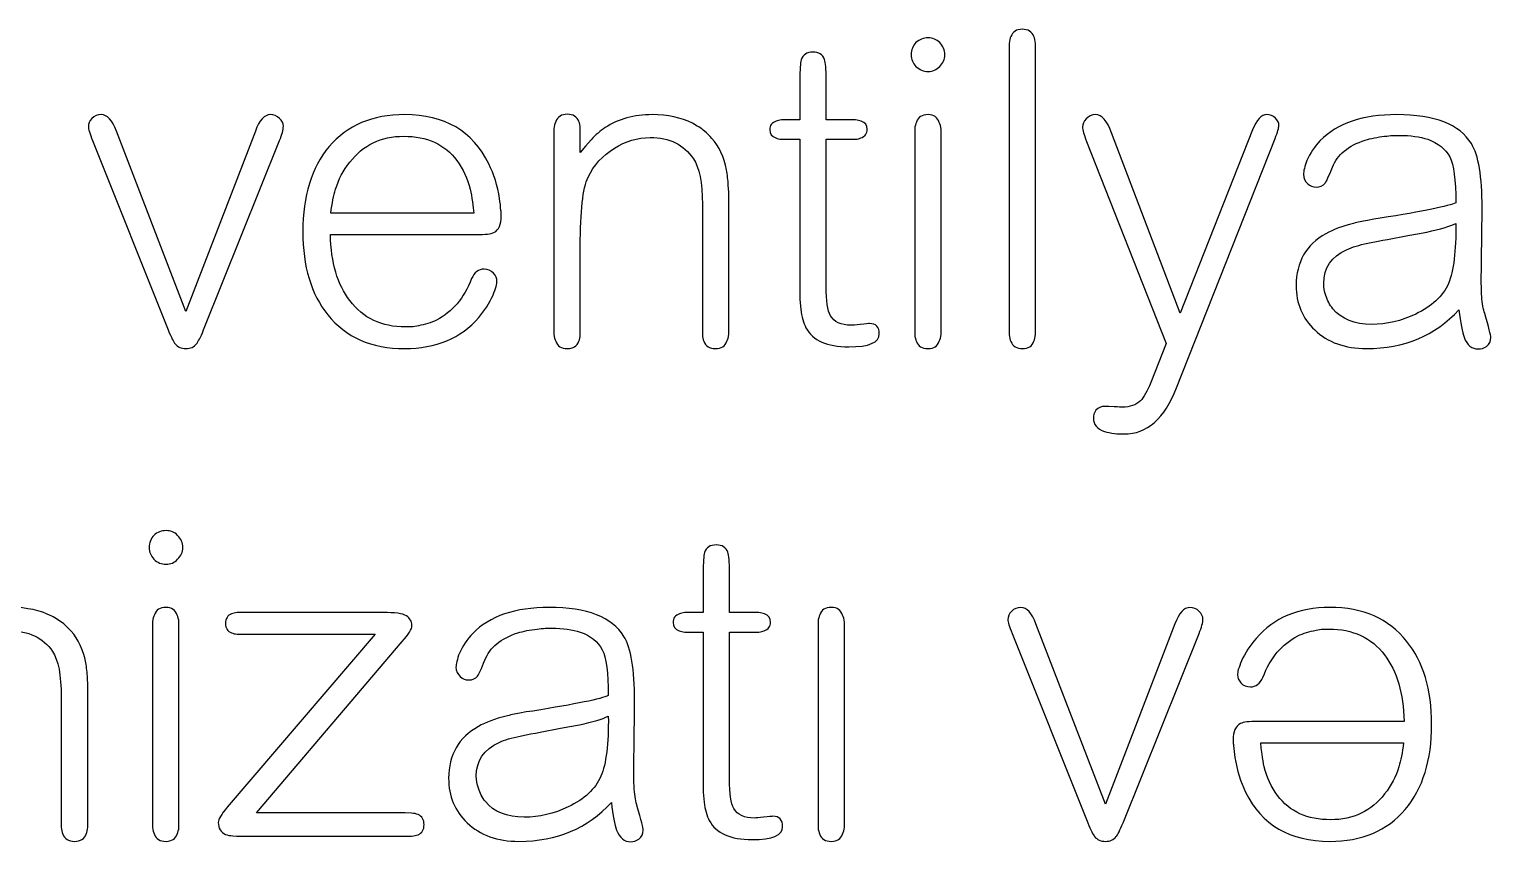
# Model space of a CAD drawing. Header units: centimetres. Extents: x -18.6 to 18.8, y -13 to 11.8.
# Drawn here: x 3.718 to 5.239, y 5.217 to 6.062 of the extents above; entities that cross this region are included whole.
import ezdxf

# ---------------------------------------------------------------- set-up
doc = ezdxf.new("R2010")
doc.units = ezdxf.units.CM
doc.header["$MEASUREMENT"] = 0
doc.layers.add('Layer 1', color=7, linetype='Continuous')

msp = doc.modelspace()

# ---------------------------------------------------------------- linework, layer by layer
at = {"layer": 'Layer 1', "color": 250}
for points, knots in [([(4.6708, 6.03592), (4.6708, 6.03113), (4.669, 6.02709), (4.66541, 6.0238), (4.66212, 6.02021), (4.65808, 6.01841), (4.65329, 6.01841), (4.64851, 6.01841), (4.64432, 6.02021), (4.64073, 6.0238), (4.63743, 6.02709), (4.63579, 6.03113), (4.63579, 6.03592), (4.63579, 6.041), (4.63743, 6.04519), (4.64073, 6.04849), (4.64432, 6.05178), (4.64851, 6.05342), (4.65329, 6.05342), (4.65808, 6.05342), (4.66212, 6.05178), (4.66541, 6.04849), (4.669, 6.04489), (4.6708, 6.04071), (4.6708, 6.03592)], [0, 0, 0, 0, 0.125, 0.125, 0.125, 0.25, 0.25, 0.25, 0.375, 0.375, 0.375, 0.5, 0.5, 0.5, 0.625, 0.625, 0.625, 0.75, 0.75, 0.75, 0.875, 0.875, 0.875, 1, 1, 1, 1]), ([(4.76506, 5.74506), (4.76476, 5.74206), (4.76416, 5.73967), (4.76326, 5.73787), (4.76147, 5.73279), (4.75758, 5.73024), (4.75159, 5.73024), (4.74531, 5.73024), (4.74127, 5.73264), (4.73948, 5.73743), (4.73858, 5.73952), (4.73798, 5.74191), (4.73768, 5.74461), (4.73768, 5.74461), (4.73768, 6.04759), (4.73768, 6.04759), (4.73798, 6.05058), (4.73858, 6.05297), (4.73948, 6.05477), (4.74127, 6.05986), (4.74516, 6.0624), (4.75115, 6.0624), (4.75743, 6.0624), (4.76147, 6.05986), (4.76326, 6.05477), (4.76416, 6.05297), (4.76476, 6.05058), (4.76506, 6.04759), (4.76506, 6.04759), (4.76506, 5.74506), (4.76506, 5.74506)], [0, 0, 0, 0, 0.1, 0.1, 0.1, 0.2, 0.2, 0.2, 0.3, 0.3, 0.3, 0.4, 0.4, 0.4, 0.5, 0.5, 0.5, 0.6, 0.6, 0.6, 0.7, 0.7, 0.7, 0.8, 0.8, 0.8, 0.9, 0.9, 0.9, 1, 1, 1, 1]), ([(4.54736, 5.96814), (4.54736, 5.96814), (4.57789, 5.96814), (4.57789, 5.96814), (4.57998, 5.96784), (4.58193, 5.96739), (4.58372, 5.96679), (4.58791, 5.9653), (4.59, 5.96245), (4.59, 5.95826), (4.59, 5.95378), (4.58776, 5.95078), (4.58327, 5.94929), (4.58178, 5.94869), (4.57998, 5.94824), (4.57789, 5.94794), (4.57789, 5.94794), (4.54736, 5.94794), (4.54736, 5.94794), (4.54736, 5.94794), (4.54736, 5.79488), (4.54736, 5.79488), (4.54736, 5.77992), (4.54886, 5.76974), (4.55185, 5.76436), (4.55544, 5.75777), (4.56262, 5.75448), (4.5734, 5.75448), (4.57459, 5.75448), (4.57774, 5.75478), (4.58282, 5.75538), (4.58821, 5.75598), (4.59135, 5.75628), (4.59225, 5.75628), (4.59913, 5.75628), (4.60257, 5.75269), (4.60257, 5.7455), (4.60257, 5.73653), (4.59195, 5.73204), (4.5707, 5.73204), (4.54826, 5.73204), (4.53345, 5.73862), (4.52627, 5.75179), (4.52357, 5.75688), (4.52178, 5.76331), (4.52088, 5.77109), (4.52088, 5.77109), (4.51998, 5.78141), (4.51998, 5.78141), (4.51998, 5.78141), (4.51998, 5.94794), (4.51998, 5.94794), (4.51998, 5.94794), (4.50068, 5.94794), (4.50068, 5.94794), (4.49859, 5.94824), (4.49664, 5.94869), (4.49485, 5.94929), (4.49066, 5.95078), (4.48856, 5.95363), (4.48856, 5.95782), (4.48856, 5.9623), (4.49081, 5.9653), (4.4953, 5.96679), (4.49679, 5.96739), (4.49859, 5.96784), (4.50068, 5.96814), (4.50068, 5.96814), (4.51998, 5.96814), (4.51998, 5.96814), (4.51998, 5.96814), (4.51998, 6.00943), (4.51998, 6.00943), (4.51998, 6.02051), (4.52043, 6.02754), (4.52133, 6.03053), (4.52312, 6.03592), (4.52716, 6.03861), (4.53345, 6.03861), (4.53973, 6.03861), (4.54377, 6.03607), (4.54557, 6.03098), (4.54676, 6.02769), (4.54736, 6.02096), (4.54736, 6.01078), (4.54736, 6.01078), (4.54736, 5.96814), (4.54736, 5.96814)], [0, 0, 0, 0, 0.0344828, 0.0344828, 0.0344828, 0.0689655, 0.0689655, 0.0689655, 0.1034483, 0.1034483, 0.1034483, 0.137931, 0.137931, 0.137931, 0.1724138, 0.1724138, 0.1724138, 0.2068966, 0.2068966, 0.2068966, 0.2413793, 0.2413793, 0.2413793, 0.2758621, 0.2758621, 0.2758621, 0.3103448, 0.3103448, 0.3103448, 0.3448276, 0.3448276, 0.3448276, 0.3793103, 0.3793103, 0.3793103, 0.4137931, 0.4137931, 0.4137931, 0.4482759, 0.4482759, 0.4482759, 0.4827586, 0.4827586, 0.4827586, 0.5172414, 0.5172414, 0.5172414, 0.5517241, 0.5517241, 0.5517241, 0.5862069, 0.5862069, 0.5862069, 0.6206897, 0.6206897, 0.6206897, 0.6551724, 0.6551724, 0.6551724, 0.6896552, 0.6896552, 0.6896552, 0.7241379, 0.7241379, 0.7241379, 0.7586207, 0.7586207, 0.7586207, 0.7931034, 0.7931034, 0.7931034, 0.8275862, 0.8275862, 0.8275862, 0.862069, 0.862069, 0.862069, 0.8965517, 0.8965517, 0.8965517, 0.9310345, 0.9310345, 0.9310345, 0.9655172, 0.9655172, 0.9655172, 1, 1, 1, 1]), ([(3.95352, 5.95647), (3.95771, 5.96784), (3.96295, 5.97353), (3.96923, 5.97353), (3.97282, 5.97353), (3.97596, 5.97218), (3.97866, 5.96949), (3.98135, 5.96709), (3.9827, 5.9644), (3.9827, 5.96141), (3.9827, 5.95782), (3.98135, 5.95288), (3.97866, 5.94659), (3.97866, 5.94659), (3.89966, 5.74954), (3.89966, 5.74954), (3.89637, 5.74176), (3.89397, 5.73698), (3.89248, 5.73518), (3.88978, 5.73189), (3.88604, 5.73024), (3.88125, 5.73024), (3.87647, 5.73024), (3.87273, 5.73189), (3.87003, 5.73518), (3.86854, 5.73698), (3.86614, 5.74176), (3.86285, 5.74954), (3.86285, 5.74954), (3.7843, 5.94659), (3.7843, 5.94659), (3.78131, 5.95378), (3.77981, 5.95856), (3.77981, 5.96096), (3.77981, 5.96395), (3.78101, 5.96679), (3.7834, 5.96949), (3.7861, 5.97218), (3.78939, 5.97353), (3.79328, 5.97353), (3.79956, 5.97353), (3.8048, 5.96784), (3.80899, 5.95647), (3.80899, 5.95647), (3.88125, 5.76885), (3.88125, 5.76885), (3.88125, 5.76885), (3.95352, 5.95647), (3.95352, 5.95647)], [0, 0, 0, 0, 0.0625, 0.0625, 0.0625, 0.125, 0.125, 0.125, 0.1875, 0.1875, 0.1875, 0.25, 0.25, 0.25, 0.3125, 0.3125, 0.3125, 0.375, 0.375, 0.375, 0.4375, 0.4375, 0.4375, 0.5, 0.5, 0.5, 0.5625, 0.5625, 0.5625, 0.625, 0.625, 0.625, 0.6875, 0.6875, 0.6875, 0.75, 0.75, 0.75, 0.8125, 0.8125, 0.8125, 0.875, 0.875, 0.875, 0.9375, 0.9375, 0.9375, 1, 1, 1, 1]), ([(4.03162, 5.84874), (4.03222, 5.81972), (4.03896, 5.79682), (4.05182, 5.78007), (4.06559, 5.76181), (4.08489, 5.75269), (4.10973, 5.75269), (4.10973, 5.75269), (4.11556, 5.75269), (4.11556, 5.75269), (4.11825, 5.75299), (4.1208, 5.75343), (4.12319, 5.75403), (4.13007, 5.75523), (4.13636, 5.75718), (4.14204, 5.75987), (4.1585, 5.76825), (4.17062, 5.78261), (4.1784, 5.80296), (4.18139, 5.80954), (4.18573, 5.81283), (4.19142, 5.81283), (4.19531, 5.81283), (4.1986, 5.81149), (4.20129, 5.80879), (4.20369, 5.8061), (4.20488, 5.80326), (4.20488, 5.80027), (4.20488, 5.79907), (4.20459, 5.79727), (4.20399, 5.79488), (4.20309, 5.79219), (4.20204, 5.78919), (4.20084, 5.7859), (4.19695, 5.77752), (4.19202, 5.76974), (4.18603, 5.76256), (4.16718, 5.74102), (4.14145, 5.73024), (4.10883, 5.73024), (4.07412, 5.73024), (4.04748, 5.74191), (4.02893, 5.76525), (4.01158, 5.7868), (4.0029, 5.81568), (4.0029, 5.85188), (4.0029, 5.88899), (4.01202, 5.91847), (4.03028, 5.94031), (4.04913, 5.96245), (4.07531, 5.97353), (4.10883, 5.97353), (4.15042, 5.97353), (4.1796, 5.95647), (4.19636, 5.92236), (4.20174, 5.91158), (4.20548, 5.89961), (4.20758, 5.88645), (4.20818, 5.88196), (4.20863, 5.87777), (4.20892, 5.87388), (4.20922, 5.87238), (4.20937, 5.87104), (4.20937, 5.86984), (4.20937, 5.86984), (4.20937, 5.86804), (4.20937, 5.86804), (4.20937, 5.85937), (4.20683, 5.85368), (4.20174, 5.85099), (4.19875, 5.84949), (4.19277, 5.84874), (4.18379, 5.84874), (4.18379, 5.84874), (4.03162, 5.84874), (4.03162, 5.84874)], [0, 0, 0, 0, 0.04, 0.04, 0.04, 0.08, 0.08, 0.08, 0.12, 0.12, 0.12, 0.16, 0.16, 0.16, 0.2, 0.2, 0.2, 0.24, 0.24, 0.24, 0.28, 0.28, 0.28, 0.32, 0.32, 0.32, 0.36, 0.36, 0.36, 0.4, 0.4, 0.4, 0.44, 0.44, 0.44, 0.48, 0.48, 0.48, 0.52, 0.52, 0.52, 0.56, 0.56, 0.56, 0.6, 0.6, 0.6, 0.64, 0.64, 0.64, 0.68, 0.68, 0.68, 0.72, 0.72, 0.72, 0.76, 0.76, 0.76, 0.8, 0.8, 0.8, 0.84, 0.84, 0.84, 0.88, 0.88, 0.88, 0.92, 0.92, 0.92, 0.96, 0.96, 0.96, 1, 1, 1, 1]), ([(4.44592, 5.74506), (4.44562, 5.74206), (4.44502, 5.73967), (4.44413, 5.73787), (4.44233, 5.73279), (4.43829, 5.73024), (4.43201, 5.73024), (4.42602, 5.73024), (4.42198, 5.73279), (4.41989, 5.73787), (4.41929, 5.73967), (4.41884, 5.74206), (4.41854, 5.74506), (4.41854, 5.74506), (4.41854, 5.88016), (4.41854, 5.88016), (4.41854, 5.90291), (4.4154, 5.91876), (4.40912, 5.92774), (4.39924, 5.9424), (4.38428, 5.94974), (4.36423, 5.94974), (4.35106, 5.94974), (4.33864, 5.946), (4.32697, 5.93851), (4.3147, 5.93103), (4.30558, 5.92101), (4.29959, 5.90844), (4.29421, 5.89707), (4.29151, 5.87313), (4.29151, 5.83662), (4.29151, 5.83662), (4.29151, 5.74506), (4.29151, 5.74506), (4.29121, 5.74206), (4.29077, 5.73967), (4.29017, 5.73787), (4.28807, 5.73279), (4.28403, 5.73024), (4.27805, 5.73024), (4.27176, 5.73024), (4.26772, 5.73279), (4.26593, 5.73787), (4.26503, 5.73967), (4.26443, 5.74206), (4.26413, 5.74506), (4.26413, 5.74506), (4.26413, 5.95871), (4.26413, 5.95871), (4.26443, 5.96171), (4.26503, 5.96425), (4.26593, 5.96634), (4.26802, 5.97143), (4.27206, 5.97397), (4.27805, 5.97397), (4.28403, 5.97397), (4.28807, 5.97143), (4.29017, 5.96634), (4.29077, 5.96455), (4.29121, 5.96215), (4.29151, 5.95916), (4.29151, 5.95916), (4.29151, 5.93403), (4.29151, 5.93403), (4.29151, 5.93403), (4.2969, 5.94076), (4.2969, 5.94076), (4.2969, 5.94076), (4.30274, 5.94749), (4.30274, 5.94749), (4.30752, 5.95258), (4.31246, 5.95677), (4.31755, 5.96006), (4.33101, 5.96904), (4.34732, 5.97353), (4.36647, 5.97353), (4.38233, 5.97353), (4.39625, 5.97053), (4.40822, 5.96455), (4.41271, 5.96215), (4.4169, 5.95946), (4.42079, 5.95647), (4.42348, 5.95408), (4.42602, 5.95153), (4.42842, 5.94884), (4.4359, 5.94046), (4.44098, 5.92954), (4.44368, 5.91607), (4.44458, 5.91098), (4.44517, 5.9056), (4.44547, 5.89991), (4.44547, 5.89991), (4.44592, 5.89318), (4.44592, 5.89318), (4.44592, 5.89318), (4.44592, 5.74506), (4.44592, 5.74506)], [0, 0, 0, 0, 0.03125, 0.03125, 0.03125, 0.0625, 0.0625, 0.0625, 0.09375, 0.09375, 0.09375, 0.125, 0.125, 0.125, 0.15625, 0.15625, 0.15625, 0.1875, 0.1875, 0.1875, 0.21875, 0.21875, 0.21875, 0.25, 0.25, 0.25, 0.28125, 0.28125, 0.28125, 0.3125, 0.3125, 0.3125, 0.34375, 0.34375, 0.34375, 0.375, 0.375, 0.375, 0.40625, 0.40625, 0.40625, 0.4375, 0.4375, 0.4375, 0.46875, 0.46875, 0.46875, 0.5, 0.5, 0.5, 0.53125, 0.53125, 0.53125, 0.5625, 0.5625, 0.5625, 0.59375, 0.59375, 0.59375, 0.625, 0.625, 0.625, 0.65625, 0.65625, 0.65625, 0.6875, 0.6875, 0.6875, 0.71875, 0.71875, 0.71875, 0.75, 0.75, 0.75, 0.78125, 0.78125, 0.78125, 0.8125, 0.8125, 0.8125, 0.84375, 0.84375, 0.84375, 0.875, 0.875, 0.875, 0.90625, 0.90625, 0.90625, 0.9375, 0.9375, 0.9375, 0.96875, 0.96875, 0.96875, 1, 1, 1, 1]), ([(4.66676, 5.74506), (4.66646, 5.74206), (4.66586, 5.73967), (4.66496, 5.73787), (4.66317, 5.73279), (4.65928, 5.73024), (4.65329, 5.73024), (4.64701, 5.73024), (4.64297, 5.73264), (4.64118, 5.73743), (4.64028, 5.73952), (4.63968, 5.74191), (4.63938, 5.74461), (4.63938, 5.74461), (4.63938, 5.95871), (4.63938, 5.95871), (4.63968, 5.96171), (4.64028, 5.9641), (4.64118, 5.9659), (4.64297, 5.97098), (4.64701, 5.97353), (4.65329, 5.97353), (4.65928, 5.97353), (4.66317, 5.97083), (4.66496, 5.96545), (4.66586, 5.96365), (4.66646, 5.96126), (4.66676, 5.95826), (4.66676, 5.95826), (4.66676, 5.74506), (4.66676, 5.74506)], [0, 0, 0, 0, 0.1, 0.1, 0.1, 0.2, 0.2, 0.2, 0.3, 0.3, 0.3, 0.4, 0.4, 0.4, 0.5, 0.5, 0.5, 0.6, 0.6, 0.6, 0.7, 0.7, 0.7, 0.8, 0.8, 0.8, 0.9, 0.9, 0.9, 1, 1, 1, 1]), ([(4.99084, 5.95782), (4.99503, 5.96829), (4.99997, 5.97353), (5.00565, 5.97353), (5.00894, 5.97353), (5.01194, 5.97233), (5.01463, 5.96993), (5.01702, 5.96754), (5.01822, 5.965), (5.01822, 5.9623), (5.01822, 5.95991), (5.01687, 5.95542), (5.01418, 5.94884), (5.01418, 5.94884), (4.91184, 5.6894), (4.91184, 5.6894), (4.89927, 5.65738), (4.88102, 5.64137), (4.85708, 5.64137), (4.85349, 5.64137), (4.8502, 5.64152), (4.8472, 5.64182), (4.84331, 5.64242), (4.83987, 5.64316), (4.83688, 5.64406), (4.8291, 5.64676), (4.82521, 5.65124), (4.82521, 5.65753), (4.82521, 5.66082), (4.82611, 5.66366), (4.8279, 5.66606), (4.8303, 5.66875), (4.83344, 5.6701), (4.83733, 5.6701), (4.83733, 5.6701), (4.84137, 5.6701), (4.84137, 5.6701), (4.84137, 5.6701), (4.84675, 5.66965), (4.84675, 5.66965), (4.85154, 5.66935), (4.85439, 5.6692), (4.85528, 5.6692), (4.86336, 5.6692), (4.86965, 5.67144), (4.87414, 5.67593), (4.87773, 5.67952), (4.88132, 5.68581), (4.88491, 5.69478), (4.88491, 5.69478), (4.90107, 5.73563), (4.90107, 5.73563), (4.90107, 5.73563), (4.81803, 5.9457), (4.81803, 5.9457), (4.81533, 5.95288), (4.81399, 5.95782), (4.81399, 5.96051), (4.81399, 5.9638), (4.81519, 5.96664), (4.81758, 5.96904), (4.82027, 5.97203), (4.82356, 5.97353), (4.82745, 5.97353), (4.83404, 5.97353), (4.83957, 5.96724), (4.84406, 5.95467), (4.84406, 5.95467), (4.91543, 5.76705), (4.91543, 5.76705), (4.91543, 5.76705), (4.99084, 5.95782), (4.99084, 5.95782)], [0, 0, 0, 0, 0.0416667, 0.0416667, 0.0416667, 0.0833333, 0.0833333, 0.0833333, 0.125, 0.125, 0.125, 0.1666667, 0.1666667, 0.1666667, 0.2083333, 0.2083333, 0.2083333, 0.25, 0.25, 0.25, 0.2916667, 0.2916667, 0.2916667, 0.3333333, 0.3333333, 0.3333333, 0.375, 0.375, 0.375, 0.4166667, 0.4166667, 0.4166667, 0.4583333, 0.4583333, 0.4583333, 0.5, 0.5, 0.5, 0.5416667, 0.5416667, 0.5416667, 0.5833333, 0.5833333, 0.5833333, 0.625, 0.625, 0.625, 0.6666667, 0.6666667, 0.6666667, 0.7083333, 0.7083333, 0.7083333, 0.75, 0.75, 0.75, 0.7916667, 0.7916667, 0.7916667, 0.8333333, 0.8333333, 0.8333333, 0.875, 0.875, 0.875, 0.9166667, 0.9166667, 0.9166667, 0.9583333, 0.9583333, 0.9583333, 1, 1, 1, 1]), ([(5.20226, 5.88196), (5.20226, 5.9056), (5.20016, 5.92146), (5.19597, 5.92954), (5.19148, 5.93792), (5.18385, 5.94405), (5.17308, 5.94794), (5.165, 5.95063), (5.15513, 5.95198), (5.14346, 5.95198), (5.14346, 5.95198), (5.13672, 5.95198), (5.13672, 5.95198), (5.13403, 5.95168), (5.13119, 5.95138), (5.12819, 5.95108), (5.12071, 5.95019), (5.11398, 5.94884), (5.108, 5.94704), (5.09034, 5.94136), (5.07897, 5.93193), (5.07388, 5.91876), (5.07029, 5.90979), (5.06775, 5.90425), (5.06625, 5.90216), (5.06416, 5.89946), (5.06101, 5.89812), (5.05683, 5.89812), (5.05353, 5.89812), (5.05069, 5.89931), (5.0483, 5.90171), (5.0453, 5.9041), (5.04381, 5.90739), (5.04381, 5.91158), (5.04381, 5.91308), (5.04411, 5.91502), (5.04471, 5.91742), (5.0453, 5.92011), (5.0462, 5.92295), (5.0474, 5.92595), (5.05069, 5.93343), (5.05533, 5.94031), (5.06131, 5.94659), (5.07897, 5.96455), (5.10545, 5.97353), (5.14076, 5.97353), (5.18026, 5.97353), (5.20615, 5.9635), (5.21841, 5.94345), (5.2259, 5.93148), (5.22964, 5.90919), (5.22964, 5.87657), (5.22964, 5.87268), (5.22949, 5.86026), (5.22919, 5.83932), (5.22889, 5.81837), (5.22874, 5.8061), (5.22874, 5.80251), (5.22874, 5.79563), (5.22889, 5.78964), (5.22919, 5.78456), (5.22979, 5.77707), (5.23083, 5.77109), (5.23233, 5.7666), (5.23652, 5.75224), (5.23861, 5.74401), (5.23861, 5.74191), (5.23861, 5.73802), (5.23712, 5.73488), (5.23412, 5.73249), (5.23143, 5.73069), (5.22859, 5.72979), (5.2256, 5.72979), (5.21901, 5.72979), (5.21408, 5.73383), (5.21078, 5.74191), (5.20899, 5.7473), (5.20719, 5.75688), (5.2054, 5.77064), (5.18086, 5.74371), (5.14884, 5.73024), (5.10934, 5.73024), (5.0869, 5.73024), (5.06894, 5.73668), (5.05548, 5.74954), (5.04261, 5.76181), (5.03618, 5.77722), (5.03618, 5.79578), (5.03618, 5.82031), (5.0465, 5.83827), (5.06715, 5.84964), (5.07493, 5.85413), (5.0845, 5.85772), (5.09588, 5.86041), (5.10007, 5.86161), (5.10485, 5.86266), (5.11024, 5.86356), (5.11024, 5.86356), (5.11697, 5.8649), (5.11697, 5.8649), (5.11697, 5.8649), (5.12371, 5.8658), (5.12371, 5.8658), (5.16889, 5.87298), (5.19507, 5.87837), (5.20226, 5.88196)], [0, 0, 0, 0, 0.0285714, 0.0285714, 0.0285714, 0.0571429, 0.0571429, 0.0571429, 0.0857143, 0.0857143, 0.0857143, 0.1142857, 0.1142857, 0.1142857, 0.1428571, 0.1428571, 0.1428571, 0.1714286, 0.1714286, 0.1714286, 0.2, 0.2, 0.2, 0.2285714, 0.2285714, 0.2285714, 0.2571429, 0.2571429, 0.2571429, 0.2857143, 0.2857143, 0.2857143, 0.3142857, 0.3142857, 0.3142857, 0.3428571, 0.3428571, 0.3428571, 0.3714286, 0.3714286, 0.3714286, 0.4, 0.4, 0.4, 0.4285714, 0.4285714, 0.4285714, 0.4571429, 0.4571429, 0.4571429, 0.4857143, 0.4857143, 0.4857143, 0.5142857, 0.5142857, 0.5142857, 0.5428571, 0.5428571, 0.5428571, 0.5714286, 0.5714286, 0.5714286, 0.6, 0.6, 0.6, 0.6285714, 0.6285714, 0.6285714, 0.6571429, 0.6571429, 0.6571429, 0.6857143, 0.6857143, 0.6857143, 0.7142857, 0.7142857, 0.7142857, 0.7428571, 0.7428571, 0.7428571, 0.7714286, 0.7714286, 0.7714286, 0.8, 0.8, 0.8, 0.8285714, 0.8285714, 0.8285714, 0.8571429, 0.8571429, 0.8571429, 0.8857143, 0.8857143, 0.8857143, 0.9142857, 0.9142857, 0.9142857, 0.9428571, 0.9428571, 0.9428571, 0.9714286, 0.9714286, 0.9714286, 1, 1, 1, 1]), ([(4.18065, 5.87119), (4.18065, 5.87119), (4.1802, 5.87657), (4.1802, 5.87657), (4.1802, 5.87657), (4.1793, 5.88286), (4.1793, 5.88286), (4.1787, 5.88764), (4.17795, 5.89198), (4.17706, 5.89587), (4.17436, 5.90694), (4.16972, 5.91697), (4.16314, 5.92595), (4.15057, 5.9427), (4.13217, 5.95108), (4.10793, 5.95108), (4.08429, 5.95108), (4.06559, 5.94211), (4.05182, 5.92415), (4.04494, 5.91547), (4.04, 5.90605), (4.03701, 5.89587), (4.03492, 5.88959), (4.03327, 5.88136), (4.03207, 5.87119), (4.03207, 5.87119), (4.18065, 5.87119), (4.18065, 5.87119)], [0, 0, 0, 0, 0.1111111, 0.1111111, 0.1111111, 0.2222222, 0.2222222, 0.2222222, 0.3333333, 0.3333333, 0.3333333, 0.4444444, 0.4444444, 0.4444444, 0.5555556, 0.5555556, 0.5555556, 0.6666667, 0.6666667, 0.6666667, 0.7777778, 0.7777778, 0.7777778, 0.8888889, 0.8888889, 0.8888889, 1, 1, 1, 1]), ([(5.20226, 5.86041), (5.19627, 5.85742), (5.18625, 5.85443), (5.17218, 5.85144), (5.17218, 5.85144), (5.16231, 5.84964), (5.16231, 5.84964), (5.16231, 5.84964), (5.15243, 5.84784), (5.15243, 5.84784), (5.15243, 5.84784), (5.13134, 5.84381), (5.13134, 5.84381), (5.13134, 5.84381), (5.1264, 5.84291), (5.1264, 5.84291), (5.1264, 5.84291), (5.12146, 5.84201), (5.12146, 5.84201), (5.12146, 5.84201), (5.11069, 5.83977), (5.11069, 5.83977), (5.10171, 5.83797), (5.09438, 5.83573), (5.08869, 5.83303), (5.07283, 5.82585), (5.0649, 5.81418), (5.0649, 5.79802), (5.0649, 5.79383), (5.06565, 5.78964), (5.06715, 5.78545), (5.06865, 5.78037), (5.07104, 5.77573), (5.07433, 5.77154), (5.08331, 5.76077), (5.09677, 5.75538), (5.11473, 5.75538), (5.13029, 5.75538), (5.14555, 5.75897), (5.16051, 5.76615), (5.17727, 5.77393), (5.18864, 5.78456), (5.19463, 5.79802), (5.20001, 5.81089), (5.20255, 5.83169), (5.20226, 5.86041)], [0, 0, 0, 0, 0.0666667, 0.0666667, 0.0666667, 0.1333333, 0.1333333, 0.1333333, 0.2, 0.2, 0.2, 0.2666667, 0.2666667, 0.2666667, 0.3333333, 0.3333333, 0.3333333, 0.4, 0.4, 0.4, 0.4666667, 0.4666667, 0.4666667, 0.5333333, 0.5333333, 0.5333333, 0.6, 0.6, 0.6, 0.6666667, 0.6666667, 0.6666667, 0.7333333, 0.7333333, 0.7333333, 0.8, 0.8, 0.8, 0.8666667, 0.8666667, 0.8666667, 0.9333333, 0.9333333, 0.9333333, 1, 1, 1, 1]), ([(3.77936, 5.23246), (3.77906, 5.22946), (3.77846, 5.22707), (3.77757, 5.22527), (3.77577, 5.22019), (3.77173, 5.21764), (3.76545, 5.21764), (3.75916, 5.21764), (3.75512, 5.22019), (3.75333, 5.22527), (3.75243, 5.22707), (3.75183, 5.22946), (3.75153, 5.23246), (3.75153, 5.23246), (3.75153, 5.36756), (3.75153, 5.36756), (3.75153, 5.3906), (3.74854, 5.40646), (3.74256, 5.41514), (3.73268, 5.42951), (3.71772, 5.43669), (3.69767, 5.43669), (3.6845, 5.43669), (3.67208, 5.4331), (3.66041, 5.42591), (3.64844, 5.41843), (3.63947, 5.40841), (3.63348, 5.39584), (3.6281, 5.38447), (3.6254, 5.36053), (3.6254, 5.32402), (3.6254, 5.32402), (3.6254, 5.23246), (3.6254, 5.23246), (3.6251, 5.22946), (3.6245, 5.22707), (3.62361, 5.22527), (3.62181, 5.22019), (3.61777, 5.21764), (3.61149, 5.21764), (3.6052, 5.21764), (3.60116, 5.22019), (3.59937, 5.22527), (3.59847, 5.22707), (3.59787, 5.22946), (3.59757, 5.23246), (3.59757, 5.23246), (3.59757, 5.53454), (3.59757, 5.53454), (3.59787, 5.53753), (3.59847, 5.54007), (3.59937, 5.54217), (3.60146, 5.54726), (3.6055, 5.5498), (3.61149, 5.5498), (3.61777, 5.5498), (3.62181, 5.54726), (3.62361, 5.54217), (3.6245, 5.54037), (3.6251, 5.53798), (3.6254, 5.53499), (3.6254, 5.53499), (3.6254, 5.42143), (3.6254, 5.42143), (3.6254, 5.42143), (3.63079, 5.42816), (3.63079, 5.42816), (3.63079, 5.42816), (3.63662, 5.43489), (3.63662, 5.43489), (3.64141, 5.43998), (3.64635, 5.44417), (3.65144, 5.44746), (3.6646, 5.45644), (3.68076, 5.46093), (3.69991, 5.46093), (3.71577, 5.46093), (3.72969, 5.45793), (3.74166, 5.45195), (3.74615, 5.44955), (3.75034, 5.44686), (3.75423, 5.44387), (3.75692, 5.44148), (3.75946, 5.43893), (3.76186, 5.43624), (3.76934, 5.42786), (3.77442, 5.41694), (3.77712, 5.40347), (3.77802, 5.39838), (3.77861, 5.393), (3.77891, 5.38731), (3.77891, 5.38731), (3.77936, 5.38058), (3.77936, 5.38058), (3.77936, 5.38058), (3.77936, 5.23246), (3.77936, 5.23246)], [0, 0, 0, 0, 0.03125, 0.03125, 0.03125, 0.0625, 0.0625, 0.0625, 0.09375, 0.09375, 0.09375, 0.125, 0.125, 0.125, 0.15625, 0.15625, 0.15625, 0.1875, 0.1875, 0.1875, 0.21875, 0.21875, 0.21875, 0.25, 0.25, 0.25, 0.28125, 0.28125, 0.28125, 0.3125, 0.3125, 0.3125, 0.34375, 0.34375, 0.34375, 0.375, 0.375, 0.375, 0.40625, 0.40625, 0.40625, 0.4375, 0.4375, 0.4375, 0.46875, 0.46875, 0.46875, 0.5, 0.5, 0.5, 0.53125, 0.53125, 0.53125, 0.5625, 0.5625, 0.5625, 0.59375, 0.59375, 0.59375, 0.625, 0.625, 0.625, 0.65625, 0.65625, 0.65625, 0.6875, 0.6875, 0.6875, 0.71875, 0.71875, 0.71875, 0.75, 0.75, 0.75, 0.78125, 0.78125, 0.78125, 0.8125, 0.8125, 0.8125, 0.84375, 0.84375, 0.84375, 0.875, 0.875, 0.875, 0.90625, 0.90625, 0.90625, 0.9375, 0.9375, 0.9375, 0.96875, 0.96875, 0.96875, 1, 1, 1, 1]), ([(3.87811, 5.52332), (3.87811, 5.51853), (3.87631, 5.51449), (3.87272, 5.5112), (3.86943, 5.50761), (3.86539, 5.50581), (3.8606, 5.50581), (3.85582, 5.50581), (3.85163, 5.50761), (3.84804, 5.5112), (3.84474, 5.51449), (3.8431, 5.51853), (3.8431, 5.52332), (3.8431, 5.5284), (3.84474, 5.53259), (3.84804, 5.53589), (3.85163, 5.53918), (3.85582, 5.54082), (3.8606, 5.54082), (3.86539, 5.54082), (3.86943, 5.53918), (3.87272, 5.53589), (3.87631, 5.53229), (3.87811, 5.52811), (3.87811, 5.52332)], [0, 0, 0, 0, 0.125, 0.125, 0.125, 0.25, 0.25, 0.25, 0.375, 0.375, 0.375, 0.5, 0.5, 0.5, 0.625, 0.625, 0.625, 0.75, 0.75, 0.75, 0.875, 0.875, 0.875, 1, 1, 1, 1]), ([(4.44681, 5.45554), (4.44681, 5.45554), (4.47734, 5.45554), (4.47734, 5.45554), (4.47943, 5.45524), (4.48138, 5.45479), (4.48317, 5.45419), (4.48736, 5.4527), (4.48945, 5.44985), (4.48945, 5.44566), (4.48945, 5.44118), (4.48721, 5.43818), (4.48272, 5.43669), (4.48123, 5.43609), (4.47943, 5.43564), (4.47734, 5.43534), (4.47734, 5.43534), (4.44681, 5.43534), (4.44681, 5.43534), (4.44681, 5.43534), (4.44681, 5.28228), (4.44681, 5.28228), (4.44681, 5.26732), (4.44831, 5.25714), (4.4513, 5.25176), (4.45489, 5.24517), (4.46207, 5.24188), (4.47285, 5.24188), (4.47404, 5.24188), (4.47719, 5.24218), (4.48227, 5.24278), (4.48766, 5.24338), (4.4908, 5.24368), (4.4917, 5.24368), (4.49858, 5.24368), (4.50202, 5.24009), (4.50202, 5.2329), (4.50202, 5.22393), (4.4914, 5.21944), (4.47015, 5.21944), (4.44771, 5.21944), (4.4329, 5.22602), (4.42572, 5.23919), (4.42302, 5.24428), (4.42123, 5.25071), (4.42033, 5.25849), (4.42033, 5.25849), (4.41943, 5.26881), (4.41943, 5.26881), (4.41943, 5.26881), (4.41943, 5.43534), (4.41943, 5.43534), (4.41943, 5.43534), (4.40013, 5.43534), (4.40013, 5.43534), (4.39804, 5.43564), (4.39609, 5.43609), (4.3943, 5.43669), (4.39011, 5.43818), (4.38801, 5.44103), (4.38801, 5.44522), (4.38801, 5.4497), (4.39026, 5.4527), (4.39475, 5.45419), (4.39624, 5.45479), (4.39804, 5.45524), (4.40013, 5.45554), (4.40013, 5.45554), (4.41943, 5.45554), (4.41943, 5.45554), (4.41943, 5.45554), (4.41943, 5.49683), (4.41943, 5.49683), (4.41943, 5.50791), (4.41988, 5.51494), (4.42078, 5.51793), (4.42257, 5.52332), (4.42661, 5.52601), (4.4329, 5.52601), (4.43918, 5.52601), (4.44322, 5.52347), (4.44502, 5.51838), (4.44621, 5.51509), (4.44681, 5.50836), (4.44681, 5.49818), (4.44681, 5.49818), (4.44681, 5.45554), (4.44681, 5.45554)], [0, 0, 0, 0, 0.0344828, 0.0344828, 0.0344828, 0.0689655, 0.0689655, 0.0689655, 0.1034483, 0.1034483, 0.1034483, 0.137931, 0.137931, 0.137931, 0.1724138, 0.1724138, 0.1724138, 0.2068966, 0.2068966, 0.2068966, 0.2413793, 0.2413793, 0.2413793, 0.2758621, 0.2758621, 0.2758621, 0.3103448, 0.3103448, 0.3103448, 0.3448276, 0.3448276, 0.3448276, 0.3793103, 0.3793103, 0.3793103, 0.4137931, 0.4137931, 0.4137931, 0.4482759, 0.4482759, 0.4482759, 0.4827586, 0.4827586, 0.4827586, 0.5172414, 0.5172414, 0.5172414, 0.5517241, 0.5517241, 0.5517241, 0.5862069, 0.5862069, 0.5862069, 0.6206897, 0.6206897, 0.6206897, 0.6551724, 0.6551724, 0.6551724, 0.6896552, 0.6896552, 0.6896552, 0.7241379, 0.7241379, 0.7241379, 0.7586207, 0.7586207, 0.7586207, 0.7931034, 0.7931034, 0.7931034, 0.8275862, 0.8275862, 0.8275862, 0.862069, 0.862069, 0.862069, 0.8965517, 0.8965517, 0.8965517, 0.9310345, 0.9310345, 0.9310345, 0.9655172, 0.9655172, 0.9655172, 1, 1, 1, 1]), ([(3.87407, 5.23246), (3.87377, 5.22946), (3.87317, 5.22707), (3.87227, 5.22527), (3.87048, 5.22019), (3.86659, 5.21764), (3.8606, 5.21764), (3.85432, 5.21764), (3.85028, 5.22004), (3.84849, 5.22483), (3.84759, 5.22692), (3.84699, 5.22931), (3.84669, 5.23201), (3.84669, 5.23201), (3.84669, 5.44611), (3.84669, 5.44611), (3.84699, 5.44911), (3.84759, 5.4515), (3.84849, 5.4533), (3.85028, 5.45838), (3.85432, 5.46093), (3.8606, 5.46093), (3.86659, 5.46093), (3.87048, 5.45823), (3.87227, 5.45285), (3.87317, 5.45105), (3.87377, 5.44866), (3.87407, 5.44566), (3.87407, 5.44566), (3.87407, 5.23246), (3.87407, 5.23246)], [0, 0, 0, 0, 0.1, 0.1, 0.1, 0.2, 0.2, 0.2, 0.3, 0.3, 0.3, 0.4, 0.4, 0.4, 0.5, 0.5, 0.5, 0.6, 0.6, 0.6, 0.7, 0.7, 0.7, 0.8, 0.8, 0.8, 0.9, 0.9, 0.9, 1, 1, 1, 1]), ([(4.32069, 5.36936), (4.32069, 5.393), (4.31859, 5.40886), (4.3144, 5.41694), (4.30991, 5.42532), (4.30228, 5.43145), (4.29151, 5.43534), (4.28343, 5.43803), (4.27356, 5.43938), (4.26189, 5.43938), (4.26189, 5.43938), (4.25515, 5.43938), (4.25515, 5.43938), (4.25246, 5.43908), (4.24962, 5.43878), (4.24662, 5.43848), (4.23914, 5.43759), (4.23241, 5.43624), (4.22643, 5.43444), (4.20877, 5.42876), (4.1974, 5.41933), (4.19231, 5.40616), (4.18872, 5.39719), (4.18618, 5.39165), (4.18468, 5.38956), (4.18259, 5.38686), (4.17944, 5.38552), (4.17526, 5.38552), (4.17196, 5.38552), (4.16912, 5.38671), (4.16673, 5.38911), (4.16373, 5.3915), (4.16224, 5.39479), (4.16224, 5.39898), (4.16224, 5.40048), (4.16254, 5.40242), (4.16314, 5.40482), (4.16373, 5.40751), (4.16463, 5.41035), (4.16583, 5.41335), (4.16912, 5.42083), (4.17376, 5.42771), (4.17974, 5.43399), (4.1974, 5.45195), (4.22388, 5.46093), (4.25919, 5.46093), (4.29869, 5.46093), (4.32458, 5.4509), (4.33684, 5.43085), (4.34433, 5.41888), (4.34807, 5.39659), (4.34807, 5.36397), (4.34807, 5.36008), (4.34792, 5.34766), (4.34762, 5.32672), (4.34732, 5.30577), (4.34717, 5.2935), (4.34717, 5.28991), (4.34717, 5.28303), (4.34732, 5.27704), (4.34762, 5.27196), (4.34822, 5.26447), (4.34926, 5.25849), (4.35076, 5.254), (4.35495, 5.23964), (4.35704, 5.23141), (4.35704, 5.22931), (4.35704, 5.22542), (4.35555, 5.22228), (4.35255, 5.21989), (4.34986, 5.21809), (4.34702, 5.21719), (4.34403, 5.21719), (4.33744, 5.21719), (4.33251, 5.22123), (4.32921, 5.22931), (4.32742, 5.2347), (4.32562, 5.24428), (4.32383, 5.25804), (4.29929, 5.23111), (4.26727, 5.21764), (4.22777, 5.21764), (4.20533, 5.21764), (4.18737, 5.22408), (4.17391, 5.23694), (4.16104, 5.24921), (4.15461, 5.26462), (4.15461, 5.28318), (4.15461, 5.30771), (4.16493, 5.32567), (4.18558, 5.33704), (4.19336, 5.34153), (4.20293, 5.34512), (4.21431, 5.34781), (4.2185, 5.34901), (4.22328, 5.35006), (4.22867, 5.35096), (4.22867, 5.35096), (4.2354, 5.3523), (4.2354, 5.3523), (4.2354, 5.3523), (4.24214, 5.3532), (4.24214, 5.3532), (4.28732, 5.36038), (4.3135, 5.36577), (4.32069, 5.36936)], [0, 0, 0, 0, 0.0285714, 0.0285714, 0.0285714, 0.0571429, 0.0571429, 0.0571429, 0.0857143, 0.0857143, 0.0857143, 0.1142857, 0.1142857, 0.1142857, 0.1428571, 0.1428571, 0.1428571, 0.1714286, 0.1714286, 0.1714286, 0.2, 0.2, 0.2, 0.2285714, 0.2285714, 0.2285714, 0.2571429, 0.2571429, 0.2571429, 0.2857143, 0.2857143, 0.2857143, 0.3142857, 0.3142857, 0.3142857, 0.3428571, 0.3428571, 0.3428571, 0.3714286, 0.3714286, 0.3714286, 0.4, 0.4, 0.4, 0.4285714, 0.4285714, 0.4285714, 0.4571429, 0.4571429, 0.4571429, 0.4857143, 0.4857143, 0.4857143, 0.5142857, 0.5142857, 0.5142857, 0.5428571, 0.5428571, 0.5428571, 0.5714286, 0.5714286, 0.5714286, 0.6, 0.6, 0.6, 0.6285714, 0.6285714, 0.6285714, 0.6571429, 0.6571429, 0.6571429, 0.6857143, 0.6857143, 0.6857143, 0.7142857, 0.7142857, 0.7142857, 0.7428571, 0.7428571, 0.7428571, 0.7714286, 0.7714286, 0.7714286, 0.8, 0.8, 0.8, 0.8285714, 0.8285714, 0.8285714, 0.8571429, 0.8571429, 0.8571429, 0.8857143, 0.8857143, 0.8857143, 0.9142857, 0.9142857, 0.9142857, 0.9428571, 0.9428571, 0.9428571, 0.9714286, 0.9714286, 0.9714286, 1, 1, 1, 1]), ([(4.56621, 5.23246), (4.56591, 5.22946), (4.56531, 5.22707), (4.56441, 5.22527), (4.56262, 5.22019), (4.55873, 5.21764), (4.55274, 5.21764), (4.54646, 5.21764), (4.54242, 5.22004), (4.54063, 5.22483), (4.53973, 5.22692), (4.53913, 5.22931), (4.53883, 5.23201), (4.53883, 5.23201), (4.53883, 5.44611), (4.53883, 5.44611), (4.53913, 5.44911), (4.53973, 5.4515), (4.54063, 5.4533), (4.54242, 5.45838), (4.54646, 5.46093), (4.55274, 5.46093), (4.55873, 5.46093), (4.56262, 5.45823), (4.56441, 5.45285), (4.56531, 5.45105), (4.56591, 5.44866), (4.56621, 5.44566), (4.56621, 5.44566), (4.56621, 5.23246), (4.56621, 5.23246)], [0, 0, 0, 0, 0.1, 0.1, 0.1, 0.2, 0.2, 0.2, 0.3, 0.3, 0.3, 0.4, 0.4, 0.4, 0.5, 0.5, 0.5, 0.6, 0.6, 0.6, 0.7, 0.7, 0.7, 0.8, 0.8, 0.8, 0.9, 0.9, 0.9, 1, 1, 1, 1]), ([(4.91004, 5.44387), (4.91423, 5.45524), (4.91947, 5.46093), (4.92575, 5.46093), (4.92934, 5.46093), (4.93248, 5.45958), (4.93518, 5.45689), (4.93787, 5.45449), (4.93922, 5.4518), (4.93922, 5.44881), (4.93922, 5.44522), (4.93787, 5.44028), (4.93518, 5.43399), (4.93518, 5.43399), (4.85618, 5.23694), (4.85618, 5.23694), (4.85289, 5.22916), (4.85049, 5.22438), (4.849, 5.22258), (4.8463, 5.21929), (4.84256, 5.21764), (4.83777, 5.21764), (4.83299, 5.21764), (4.82925, 5.21929), (4.82655, 5.22258), (4.82506, 5.22438), (4.82266, 5.22916), (4.81937, 5.23694), (4.81937, 5.23694), (4.74082, 5.43399), (4.74082, 5.43399), (4.73783, 5.44118), (4.73633, 5.44596), (4.73633, 5.44836), (4.73633, 5.45135), (4.73753, 5.45419), (4.73992, 5.45689), (4.74262, 5.45958), (4.74591, 5.46093), (4.7498, 5.46093), (4.75608, 5.46093), (4.76132, 5.45524), (4.76551, 5.44387), (4.76551, 5.44387), (4.83777, 5.25625), (4.83777, 5.25625), (4.83777, 5.25625), (4.91004, 5.44387), (4.91004, 5.44387)], [0, 0, 0, 0, 0.0625, 0.0625, 0.0625, 0.125, 0.125, 0.125, 0.1875, 0.1875, 0.1875, 0.25, 0.25, 0.25, 0.3125, 0.3125, 0.3125, 0.375, 0.375, 0.375, 0.4375, 0.4375, 0.4375, 0.5, 0.5, 0.5, 0.5625, 0.5625, 0.5625, 0.625, 0.625, 0.625, 0.6875, 0.6875, 0.6875, 0.75, 0.75, 0.75, 0.8125, 0.8125, 0.8125, 0.875, 0.875, 0.875, 0.9375, 0.9375, 0.9375, 1, 1, 1, 1]), ([(5.14839, 5.34243), (5.14779, 5.37145), (5.14105, 5.39449), (5.12819, 5.41155), (5.11442, 5.42951), (5.09512, 5.43848), (5.07028, 5.43848), (5.07028, 5.43848), (5.06445, 5.43848), (5.06445, 5.43848), (5.06176, 5.43818), (5.05921, 5.43773), (5.05682, 5.43714), (5.04994, 5.43594), (5.04365, 5.43399), (5.03797, 5.4313), (5.02151, 5.42292), (5.00939, 5.40856), (5.00161, 5.38821), (4.99862, 5.38163), (4.99428, 5.37834), (4.98859, 5.37834), (4.9847, 5.37834), (4.98141, 5.37968), (4.97872, 5.38238), (4.97632, 5.38507), (4.97513, 5.38791), (4.97513, 5.3909), (4.97513, 5.3921), (4.97543, 5.3939), (4.97602, 5.39629), (4.97692, 5.39898), (4.97797, 5.40198), (4.97917, 5.40527), (4.98306, 5.41365), (4.98814, 5.42143), (4.99443, 5.42861), (5.01298, 5.45015), (5.03857, 5.46093), (5.07118, 5.46093), (5.10589, 5.46093), (5.13253, 5.44926), (5.15108, 5.42591), (5.16844, 5.40437), (5.17711, 5.37549), (5.17711, 5.33928), (5.17711, 5.30218), (5.16799, 5.2727), (5.14973, 5.25086), (5.13088, 5.22872), (5.1047, 5.21764), (5.07118, 5.21764), (5.02959, 5.21764), (5.00041, 5.2347), (4.98365, 5.26881), (4.97827, 5.27959), (4.97453, 5.29156), (4.97243, 5.30472), (4.97183, 5.30921), (4.97139, 5.3134), (4.97109, 5.31729), (4.97079, 5.31879), (4.97064, 5.32013), (4.97064, 5.32133), (4.97064, 5.32133), (4.97064, 5.32313), (4.97064, 5.32313), (4.97064, 5.3318), (4.97318, 5.33749), (4.97827, 5.34018), (4.98126, 5.34168), (4.98725, 5.34243), (4.99622, 5.34243), (4.99622, 5.34243), (5.14839, 5.34243), (5.14839, 5.34243)], [0, 0, 0, 0, 0.04, 0.04, 0.04, 0.08, 0.08, 0.08, 0.12, 0.12, 0.12, 0.16, 0.16, 0.16, 0.2, 0.2, 0.2, 0.24, 0.24, 0.24, 0.28, 0.28, 0.28, 0.32, 0.32, 0.32, 0.36, 0.36, 0.36, 0.4, 0.4, 0.4, 0.44, 0.44, 0.44, 0.48, 0.48, 0.48, 0.52, 0.52, 0.52, 0.56, 0.56, 0.56, 0.6, 0.6, 0.6, 0.64, 0.64, 0.64, 0.68, 0.68, 0.68, 0.72, 0.72, 0.72, 0.76, 0.76, 0.76, 0.8, 0.8, 0.8, 0.84, 0.84, 0.84, 0.88, 0.88, 0.88, 0.92, 0.92, 0.92, 0.96, 0.96, 0.96, 1, 1, 1, 1]), ([(3.93467, 5.4331), (3.93227, 5.4334), (3.93033, 5.43384), (3.92883, 5.43444), (3.92464, 5.43594), (3.92255, 5.43923), (3.92255, 5.44432), (3.92255, 5.44941), (3.92464, 5.4527), (3.92883, 5.45419), (3.93033, 5.45479), (3.93227, 5.45524), (3.93467, 5.45554), (3.93467, 5.45554), (4.09087, 5.45554), (4.09087, 5.45554), (4.10194, 5.45554), (4.10897, 5.45404), (4.11197, 5.45105), (4.11346, 5.44985), (4.11466, 5.44836), (4.11556, 5.44656), (4.11616, 5.44477), (4.11645, 5.44312), (4.11645, 5.44162), (4.11645, 5.43863), (4.11301, 5.43325), (4.10613, 5.42547), (4.10613, 5.42547), (3.95486, 5.24727), (3.95486, 5.24727), (3.95486, 5.24727), (4.10927, 5.24727), (4.10927, 5.24727), (4.10927, 5.24727), (4.11601, 5.24682), (4.11601, 5.24682), (4.1187, 5.24682), (4.12094, 5.24637), (4.12274, 5.24547), (4.12693, 5.24368), (4.12902, 5.24024), (4.12902, 5.23515), (4.12902, 5.22976), (4.12693, 5.22617), (4.12274, 5.22438), (4.12094, 5.22378), (4.1187, 5.22333), (4.11601, 5.22303), (4.11601, 5.22303), (3.93422, 5.22303), (3.93422, 5.22303), (3.93422, 5.22303), (3.93018, 5.22348), (3.93018, 5.22348), (3.92719, 5.22348), (3.92464, 5.22393), (3.92255, 5.22483), (3.91746, 5.22692), (3.91492, 5.23111), (3.91492, 5.23739), (3.91492, 5.24039), (3.91806, 5.24562), (3.92434, 5.2531), (3.92434, 5.2531), (4.0783, 5.4331), (4.0783, 5.4331), (4.0783, 5.4331), (3.93467, 5.4331), (3.93467, 5.4331)], [0, 0, 0, 0, 0.0434783, 0.0434783, 0.0434783, 0.0869565, 0.0869565, 0.0869565, 0.1304348, 0.1304348, 0.1304348, 0.173913, 0.173913, 0.173913, 0.2173913, 0.2173913, 0.2173913, 0.2608696, 0.2608696, 0.2608696, 0.3043478, 0.3043478, 0.3043478, 0.3478261, 0.3478261, 0.3478261, 0.3913043, 0.3913043, 0.3913043, 0.4347826, 0.4347826, 0.4347826, 0.4782609, 0.4782609, 0.4782609, 0.5217391, 0.5217391, 0.5217391, 0.5652174, 0.5652174, 0.5652174, 0.6086957, 0.6086957, 0.6086957, 0.6521739, 0.6521739, 0.6521739, 0.6956522, 0.6956522, 0.6956522, 0.7391304, 0.7391304, 0.7391304, 0.7826087, 0.7826087, 0.7826087, 0.826087, 0.826087, 0.826087, 0.8695652, 0.8695652, 0.8695652, 0.9130435, 0.9130435, 0.9130435, 0.9565217, 0.9565217, 0.9565217, 1, 1, 1, 1]), ([(4.32069, 5.34781), (4.3147, 5.34482), (4.30468, 5.34183), (4.29061, 5.33884), (4.29061, 5.33884), (4.28074, 5.33704), (4.28074, 5.33704), (4.28074, 5.33704), (4.27086, 5.33524), (4.27086, 5.33524), (4.27086, 5.33524), (4.24977, 5.33121), (4.24977, 5.33121), (4.24977, 5.33121), (4.24483, 5.33031), (4.24483, 5.33031), (4.24483, 5.33031), (4.23989, 5.32941), (4.23989, 5.32941), (4.23989, 5.32941), (4.22912, 5.32717), (4.22912, 5.32717), (4.22014, 5.32537), (4.21281, 5.32313), (4.20712, 5.32043), (4.19126, 5.31325), (4.18333, 5.30158), (4.18333, 5.28542), (4.18333, 5.28123), (4.18408, 5.27704), (4.18558, 5.27285), (4.18708, 5.26777), (4.18947, 5.26313), (4.19276, 5.25894), (4.20174, 5.24817), (4.2152, 5.24278), (4.23316, 5.24278), (4.24872, 5.24278), (4.26398, 5.24637), (4.27894, 5.25355), (4.2957, 5.26133), (4.30707, 5.27196), (4.31306, 5.28542), (4.31844, 5.29829), (4.32098, 5.31909), (4.32069, 5.34781)], [0, 0, 0, 0, 0.0666667, 0.0666667, 0.0666667, 0.1333333, 0.1333333, 0.1333333, 0.2, 0.2, 0.2, 0.2666667, 0.2666667, 0.2666667, 0.3333333, 0.3333333, 0.3333333, 0.4, 0.4, 0.4, 0.4666667, 0.4666667, 0.4666667, 0.5333333, 0.5333333, 0.5333333, 0.6, 0.6, 0.6, 0.6666667, 0.6666667, 0.6666667, 0.7333333, 0.7333333, 0.7333333, 0.8, 0.8, 0.8, 0.8666667, 0.8666667, 0.8666667, 0.9333333, 0.9333333, 0.9333333, 1, 1, 1, 1]), ([(4.99936, 5.31998), (4.99936, 5.31998), (4.99981, 5.3146), (4.99981, 5.3146), (4.99981, 5.3146), (5.00071, 5.30831), (5.00071, 5.30831), (5.00131, 5.30353), (5.00206, 5.29919), (5.00296, 5.2953), (5.00565, 5.28422), (5.01029, 5.2742), (5.01687, 5.26522), (5.02944, 5.24847), (5.04784, 5.24009), (5.07208, 5.24009), (5.09572, 5.24009), (5.11442, 5.24906), (5.12819, 5.26702), (5.13507, 5.2757), (5.14001, 5.28512), (5.143, 5.2953), (5.14509, 5.30158), (5.14674, 5.30981), (5.14794, 5.31998), (5.14794, 5.31998), (4.99936, 5.31998), (4.99936, 5.31998)], [0, 0, 0, 0, 0.1111111, 0.1111111, 0.1111111, 0.2222222, 0.2222222, 0.2222222, 0.3333333, 0.3333333, 0.3333333, 0.4444444, 0.4444444, 0.4444444, 0.5555556, 0.5555556, 0.5555556, 0.6666667, 0.6666667, 0.6666667, 0.7777778, 0.7777778, 0.7777778, 0.8888889, 0.8888889, 0.8888889, 1, 1, 1, 1])]:
    msp.add_open_spline(points, degree=3, knots=knots, dxfattribs=at)

doc.saveas('drawing.dxf')
